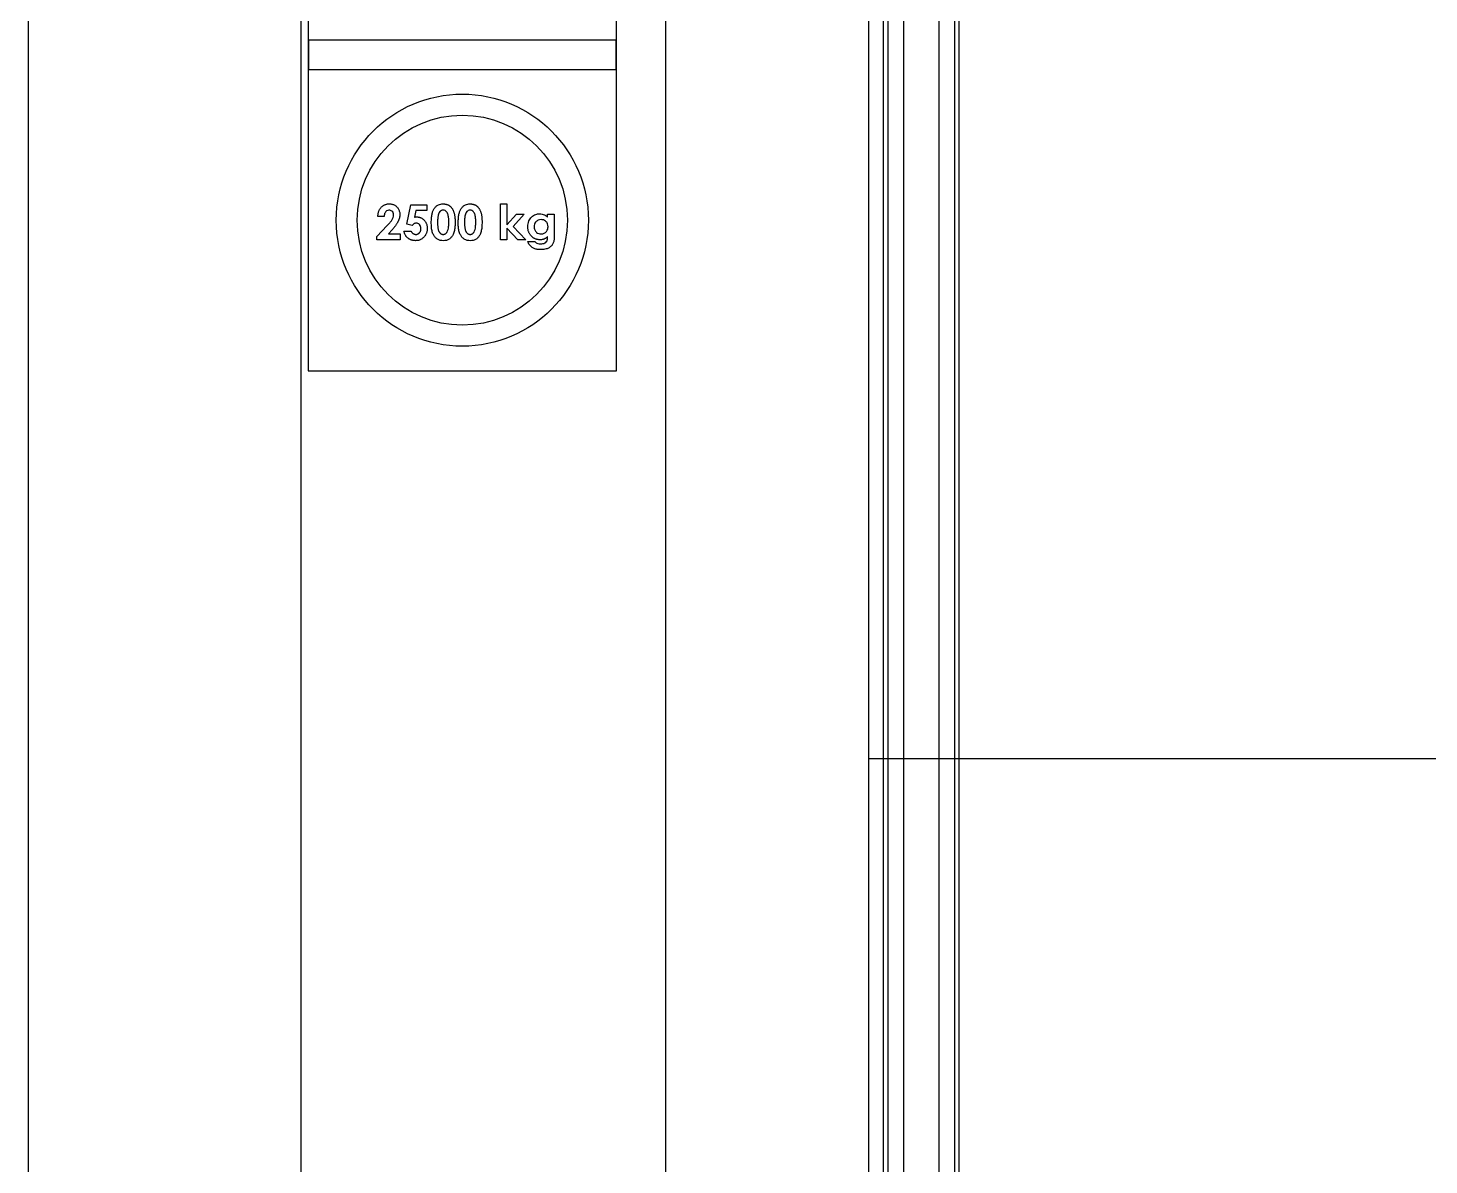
# Model space of a CAD drawing. Header units: millimetres. Extents: x 1310 to 4737, y 978 to 6132.
# Drawn here: x 1986.6 to 2086.6, y 5141.7 to 5222.9 of the extents above; entities that cross this region are included whole.
import ezdxf
from ezdxf.enums import TextEntityAlignment as Align

# ---------------------------------------------------------------- set-up
doc = ezdxf.new("R2010")
doc.units = ezdxf.units.MM
for name, color, linetype in [('PK24-EQUIPMENT', 150, 'Continuous'), ('PK24E-STRUCT-STEEL', 254, 'Continuous'), ('TEMEL', 3, 'Continuous')]:
    doc.layers.add(name, color=color, linetype=linetype)
doc.layers.add('PK24-SYS-ROOM', color=8, linetype='Continuous', true_color=0x808080)
doc.layers.add('PK24E-SYS-LIFT', color=31, linetype='Continuous', true_color=0xffcc5a)
doc.styles.add('Impact', font='impact.ttf', dxfattribs={"height": 5})

# ---------------------------------------------------------------- blocks, each defined once
blk = doc.blocks.new('*U26')
at = {"layer": 'PK24E-STRUCT-STEEL'}
blk.add_lwpolyline([(-180.503, 1021.049), (-154.503, 1021.049), (-154.499, -149), (-180.499, -149)], close=True, dxfattribs=at)
at = {"layer": 'PK24E-SYS-LIFT'}
for p, q in [((-138.953, 833.069), (-138.949, -24.33)), ((-138.623, 833.069), (-138.619, -24.33)), ((-137.523, 833.069), (-137.519, -24.33)), ((-134.983, 833.069), (-134.979, -24.33)), ((-133.883, 833.069), (-133.879, -24.33)), ((-133.553, 833.069), (-133.549, -24.33))]:
    blk.add_line(p, q, dxfattribs=at)
blk = doc.blocks.new('ROOM-INFODISP--FRONT-COMP-PK24')
at = {"layer": 'PK24-EQUIPMENT'}
for p, q in [((-40, 180), (-40, 87.7)), ((-18, 87.7), (-18, 180)), ((-39.99, 111.3), (-39.99, 109.2)), ((-18.01, 109.2), (-18.01, 111.3)), ((-40, 87.7), (-18, 87.7))]:
    blk.add_line(p, q, dxfattribs=at)
at = {"layer": 'PK24-EQUIPMENT', "color": 2}
for p, q in [((-18.01, 111.3), (-39.99, 111.3)), ((-39.99, 109.2), (-18.01, 109.2))]:
    blk.add_line(p, q, dxfattribs=at)
at = {"layer": 'PK24-EQUIPMENT', "color": 1}
for p, q in [((-32.968, 98.163), (-32.674, 99.55)), ((-32.674, 99.55), (-31.535, 99.55)), ((-32.318, 99.133), (-32.416, 98.661)), ((-31.535, 99.133), (-32.318, 99.133)), ((-31.535, 99.55), (-31.535, 99.133)), ((-26.279, 99.614), (-25.83, 99.614)), ((-26.279, 97.05), (-26.279, 99.614)), ((-25.83, 99.614), (-25.83, 98.119)), ((-35.093, 97.277), (-34.353, 98.065)), ((-34.58, 98.717), (-35.029, 98.717)), ((-32.59, 98.076), (-32.968, 98.163)), ((-25.83, 98.119), (-25.132, 98.877)), ((-24.578, 98.877), (-25.379, 98.006)), ((-25.379, 98.006), (-24.463, 97.05)), ((-25.132, 98.877), (-24.578, 98.877)), ((-22.914, 98.877), (-22.433, 98.877)), ((-22.914, 98.674), (-22.914, 98.877)), ((-22.433, 98.877), (-22.433, 97.319)), ((-35.093, 97.05), (-35.093, 97.277)), ((-33.426, 97.05), (-35.093, 97.05)), ((-34.007, 97.766), (-34.268, 97.467)), ((-34.268, 97.467), (-33.426, 97.467)), ((-33.426, 97.467), (-33.426, 97.05)), ((-33.17, 97.659), (-32.657, 97.659)), ((-25.83, 97.05), (-26.279, 97.05)), ((-25.028, 97.05), (-25.83, 97.887)), ((-25.83, 97.887), (-25.83, 97.05)), ((-24.463, 97.05), (-25.028, 97.05)), ((-24.326, 96.922), (-23.827, 96.922))]:
    blk.add_line(p, q, dxfattribs=at)
for radius in [9, 7.5]:
    blk.add_circle((-29, 98.45), radius, dxfattribs=at)
for points, knots in [([(-35.029, 98.717), (-35.027, 98.751), (-35.023, 98.817), (-35.008, 98.913), (-34.988, 99.004), (-34.961, 99.09), (-34.927, 99.17), (-34.887, 99.244), (-34.84, 99.312), (-34.787, 99.375), (-34.729, 99.431), (-34.667, 99.481), (-34.6, 99.522), (-34.529, 99.555), (-34.455, 99.582), (-34.376, 99.6), (-34.294, 99.613), (-34.237, 99.614), (-34.209, 99.614)], [0, 0, 0, 0, 0.0749399, 0.1464281, 0.214753, 0.2804215, 0.3436044, 0.4055426, 0.4661995, 0.5265381, 0.5859019, 0.6440896, 0.7016131, 0.7587536, 0.8166294, 0.8756555, 0.9366243, 1, 1, 1, 1]), ([(-34.234, 99.165), (-34.293, 99.155), (-34.411, 99.135), (-34.519, 98.998), (-34.57, 98.856), (-34.577, 98.763), (-34.58, 98.717)], [0, 0, 0, 0, 0.277944, 0.557643, 0.77864, 1, 1, 1, 1]), ([(-33.907, 98.833), (-33.912, 98.882), (-33.922, 98.98), (-34.008, 99.092), (-34.118, 99.157), (-34.196, 99.163), (-34.234, 99.165)], [0, 0, 0, 0, 0.279841, 0.559186, 0.779391, 1, 1, 1, 1]), ([(-34.209, 99.614), (-34.173, 99.613), (-34.104, 99.611), (-34.004, 99.593), (-33.911, 99.562), (-33.824, 99.519), (-33.744, 99.465), (-33.672, 99.4), (-33.61, 99.323), (-33.557, 99.237), (-33.513, 99.147), (-33.482, 99.053), (-33.462, 98.959), (-33.459, 98.896), (-33.458, 98.865)], [0, 0, 0, 0, 0.089615, 0.174949, 0.257548, 0.338901, 0.420053, 0.501401, 0.584252, 0.67037, 0.756473, 0.839207, 0.92012, 1, 1, 1, 1]), ([(-31.215, 98.276), (-31.214, 98.331), (-31.214, 98.438), (-31.203, 98.593), (-31.188, 98.735), (-31.165, 98.866), (-31.137, 98.986), (-31.101, 99.093), (-31.061, 99.189), (-31.026, 99.247), (-31.009, 99.274)], [0.000001, 0.000001, 0.000001, 0.000001, 0.1610711, 0.3107888, 0.4499038, 0.5783763, 0.6966172, 0.8059873, 0.9065617, 0.9999989, 0.9999989, 0.9999989, 0.9999989]), ([(-31.009, 99.274), (-30.966, 99.33), (-30.881, 99.442), (-30.713, 99.55), (-30.539, 99.606), (-30.428, 99.612), (-30.373, 99.614)], [0, 0, 0, 0, 0.280012, 0.559671, 0.779749, 1, 1, 1, 1]), ([(-30.362, 99.165), (-30.407, 99.16), (-30.499, 99.15), (-30.613, 99.065), (-30.68, 98.944), (-30.736, 98.771), (-30.762, 98.543), (-30.765, 98.362), (-30.766, 98.271)], [0, 0, 0, 0, 0.124603, 0.249076, 0.373906, 0.499075, 0.749412, 1, 1, 1, 1]), ([(-30.373, 99.614), (-30.351, 99.614), (-30.309, 99.613), (-30.246, 99.606), (-30.185, 99.596), (-30.127, 99.582), (-30.07, 99.562), (-30.017, 99.539), (-29.965, 99.512), (-29.916, 99.48), (-29.869, 99.444), (-29.825, 99.404), (-29.784, 99.359), (-29.746, 99.31), (-29.71, 99.256), (-29.677, 99.198), (-29.647, 99.135), (-29.62, 99.068), (-29.595, 98.995), (-29.574, 98.915), (-29.556, 98.829), (-29.541, 98.736), (-29.53, 98.636), (-29.522, 98.53), (-29.517, 98.417), (-29.516, 98.339), (-29.516, 98.299)], [0, 0, 0, 0, 0.0366349, 0.072034, 0.106626, 0.1403057, 0.1736195, 0.2064257, 0.239067, 0.2718829, 0.3048399, 0.338529, 0.3726162, 0.4075483, 0.4437189, 0.4813115, 0.520113, 0.5609129, 0.6040246, 0.6500746, 0.6995722, 0.7523625, 0.8087887, 0.8689542, 0.9326747, 0.9999993, 0.9999993, 0.9999993, 0.9999993]), ([(-29.965, 98.299), (-29.966, 98.387), (-29.97, 98.563), (-29.998, 98.781), (-30.053, 98.949), (-30.126, 99.059), (-30.229, 99.149), (-30.318, 99.16), (-30.362, 99.165)], [0, 0, 0, 0, 0.250565, 0.500913, 0.62607, 0.751064, 0.875639, 1, 1, 1, 1]), ([(-29.292, 98.276), (-29.291, 98.331), (-29.29, 98.438), (-29.28, 98.593), (-29.265, 98.735), (-29.242, 98.866), (-29.214, 98.986), (-29.178, 99.093), (-29.138, 99.189), (-29.103, 99.247), (-29.086, 99.274)], [0.000001, 0.000001, 0.000001, 0.000001, 0.1610711, 0.3107888, 0.4499038, 0.5783763, 0.6966172, 0.8059873, 0.9065617, 0.9999988, 0.9999988, 0.9999988, 0.9999988]), ([(-29.086, 99.274), (-29.043, 99.33), (-28.958, 99.442), (-28.79, 99.55), (-28.616, 99.606), (-28.505, 99.612), (-28.45, 99.614)], [0, 0, 0, 0, 0.280012, 0.55967, 0.779749, 1, 1, 1, 1]), ([(-28.439, 99.165), (-28.484, 99.16), (-28.575, 99.15), (-28.69, 99.065), (-28.757, 98.944), (-28.813, 98.771), (-28.839, 98.543), (-28.842, 98.362), (-28.843, 98.271)], [0, 0, 0, 0, 0.124603, 0.249076, 0.373906, 0.499075, 0.749412, 1, 1, 1, 1]), ([(-28.45, 99.614), (-28.428, 99.614), (-28.385, 99.613), (-28.323, 99.606), (-28.262, 99.596), (-28.203, 99.582), (-28.147, 99.562), (-28.093, 99.539), (-28.042, 99.512), (-27.993, 99.48), (-27.946, 99.444), (-27.902, 99.404), (-27.861, 99.359), (-27.823, 99.31), (-27.787, 99.256), (-27.754, 99.198), (-27.724, 99.135), (-27.696, 99.068), (-27.672, 98.995), (-27.651, 98.915), (-27.633, 98.829), (-27.618, 98.736), (-27.607, 98.636), (-27.599, 98.53), (-27.594, 98.417), (-27.593, 98.339), (-27.593, 98.299)], [0, 0, 0, 0, 0.0366349, 0.072034, 0.106626, 0.1403057, 0.1736195, 0.2064257, 0.239067, 0.2718829, 0.3048399, 0.338529, 0.3726162, 0.4075483, 0.4437189, 0.4813115, 0.520113, 0.5609129, 0.6040246, 0.6500746, 0.6995722, 0.7523625, 0.8087887, 0.8689542, 0.9326747, 0.9999993, 0.9999993, 0.9999993, 0.9999993]), ([(-28.042, 98.299), (-28.043, 98.387), (-28.046, 98.563), (-28.075, 98.781), (-28.13, 98.949), (-28.203, 99.059), (-28.306, 99.149), (-28.395, 99.16), (-28.439, 99.165)], [0, 0, 0, 0, 0.250565, 0.500913, 0.62607, 0.751064, 0.875639, 1, 1, 1, 1]), ([(-34.353, 98.065), (-34.295, 98.127), (-34.18, 98.252), (-34.036, 98.439), (-33.933, 98.634), (-33.916, 98.767), (-33.907, 98.833)], [0, 0, 0, 0, 0.280402, 0.560639, 0.780618, 1, 1, 1, 1]), ([(-33.458, 98.865), (-33.459, 98.845), (-33.46, 98.807), (-33.466, 98.749), (-33.474, 98.69), (-33.488, 98.63), (-33.504, 98.569), (-33.524, 98.506), (-33.548, 98.443), (-33.576, 98.378), (-33.609, 98.312), (-33.647, 98.242), (-33.692, 98.17), (-33.743, 98.095), (-33.8, 98.016), (-33.863, 97.935), (-33.933, 97.851), (-33.982, 97.795), (-34.007, 97.766)], [0, 0, 0, 0, 0.045518, 0.091616, 0.139247, 0.188242, 0.238673, 0.290664, 0.34484, 0.400432, 0.459144, 0.522551, 0.590101, 0.66226, 0.739681, 0.821575, 0.90833, 1, 1, 1, 1]), ([(-32.295, 98.236), (-32.327, 98.233), (-32.392, 98.226), (-32.495, 98.171), (-32.554, 98.112), (-32.59, 98.076)], [0, 0, 0, 0, 0.279731, 0.559863, 1, 1, 1, 1]), ([(-32.416, 98.661), (-32.402, 98.664), (-32.376, 98.672), (-32.337, 98.679), (-32.298, 98.684), (-32.273, 98.684), (-32.261, 98.685)], [0, 0, 0, 0, 0.2636542, 0.5199803, 0.7671028, 1, 1, 1, 1]), ([(-31.952, 97.84), (-31.956, 97.895), (-31.965, 98.005), (-32.05, 98.136), (-32.166, 98.223), (-32.252, 98.232), (-32.295, 98.236)], [0, 0, 0, 0, 0.280347, 0.559894, 0.780025, 1, 1, 1, 1]), ([(-32.261, 98.685), (-32.234, 98.684), (-32.182, 98.683), (-32.105, 98.672), (-32.032, 98.654), (-31.962, 98.628), (-31.896, 98.595), (-31.833, 98.554), (-31.773, 98.507), (-31.718, 98.452), (-31.667, 98.393), (-31.623, 98.328), (-31.586, 98.259), (-31.556, 98.186), (-31.532, 98.109), (-31.515, 98.028), (-31.505, 97.943), (-31.504, 97.885), (-31.503, 97.856)], [0, 0, 0, 0, 0.0634005, 0.1249764, 0.1844922, 0.2434736, 0.3022637, 0.3613836, 0.4214818, 0.4834545, 0.5459361, 0.6081427, 0.6698203, 0.7323323, 0.7960922, 0.8616427, 0.9294352, 1, 1, 1, 1]), ([(-30.36, 96.986), (-30.433, 96.99), (-30.58, 96.998), (-30.787, 97.081), (-30.955, 97.228), (-31.086, 97.435), (-31.172, 97.692), (-31.209, 97.983), (-31.213, 98.178), (-31.215, 98.276)], [0, 0, 0, 0, 0.124991, 0.249773, 0.37455, 0.499518, 0.666124, 0.83303, 1, 1, 1, 1]), ([(-30.766, 98.271), (-30.766, 98.232), (-30.765, 98.159), (-30.76, 98.055), (-30.751, 97.959), (-30.739, 97.872), (-30.723, 97.795), (-30.705, 97.726), (-30.682, 97.667), (-30.656, 97.616), (-30.626, 97.573), (-30.594, 97.537), (-30.561, 97.505), (-30.526, 97.479), (-30.488, 97.459), (-30.448, 97.445), (-30.405, 97.437), (-30.376, 97.435), (-30.362, 97.435)], [0, 0, 0, 0, 0.110734, 0.212341, 0.305502, 0.389835, 0.46669, 0.535262, 0.596763, 0.651066, 0.701036, 0.74786, 0.791833, 0.834284, 0.875334, 0.916035, 0.957652, 1, 1, 1, 1]), ([(-29.516, 98.299), (-29.518, 98.201), (-29.522, 98.004), (-29.559, 97.711), (-29.641, 97.452), (-29.767, 97.239), (-29.93, 97.085), (-30.139, 96.998), (-30.286, 96.99), (-30.36, 96.986)], [0, 0, 0, 0, 0.166978, 0.333891, 0.500541, 0.625557, 0.750295, 0.875009, 1, 1, 1, 1]), ([(-30.088, 97.606), (-30.061, 97.667), (-30.006, 97.789), (-29.972, 98.025), (-29.968, 98.195), (-29.965, 98.299)], [0, 0, 0, 0, 0.279501, 0.559657, 1, 1, 1, 1]), ([(-28.437, 96.986), (-28.51, 96.99), (-28.656, 96.998), (-28.864, 97.081), (-29.032, 97.228), (-29.163, 97.435), (-29.249, 97.692), (-29.286, 97.983), (-29.29, 98.178), (-29.292, 98.276)], [0, 0, 0, 0, 0.124991, 0.249773, 0.37455, 0.499518, 0.666124, 0.83303, 1, 1, 1, 1]), ([(-28.843, 98.271), (-28.843, 98.232), (-28.842, 98.159), (-28.837, 98.055), (-28.828, 97.959), (-28.816, 97.872), (-28.8, 97.795), (-28.782, 97.726), (-28.759, 97.667), (-28.732, 97.616), (-28.703, 97.573), (-28.671, 97.537), (-28.638, 97.505), (-28.603, 97.479), (-28.565, 97.459), (-28.524, 97.445), (-28.482, 97.437), (-28.453, 97.435), (-28.439, 97.435)], [0, 0, 0, 0, 0.110734, 0.212341, 0.305502, 0.389835, 0.46669, 0.535262, 0.596763, 0.651066, 0.701036, 0.74786, 0.791833, 0.834284, 0.875334, 0.916035, 0.957652, 1, 1, 1, 1]), ([(-27.593, 98.299), (-27.595, 98.201), (-27.599, 98.004), (-27.636, 97.711), (-27.718, 97.452), (-27.844, 97.239), (-28.007, 97.085), (-28.216, 96.998), (-28.363, 96.99), (-28.437, 96.986)], [0, 0, 0, 0, 0.166978, 0.333891, 0.500541, 0.625557, 0.750295, 0.875009, 1, 1, 1, 1]), ([(-28.165, 97.606), (-28.138, 97.667), (-28.083, 97.789), (-28.049, 98.025), (-28.045, 98.195), (-28.042, 98.299)], [0, 0, 0, 0, 0.279501, 0.559657, 1, 1, 1, 1]), ([(-24.324, 97.98), (-24.321, 98.051), (-24.314, 98.193), (-24.258, 98.385), (-24.172, 98.548), (-24.096, 98.631), (-24.059, 98.673)], [0, 0, 0, 0, 0.280066, 0.55992, 0.779991, 1, 1, 1, 1]), ([(-24.059, 98.673), (-24.014, 98.712), (-23.925, 98.791), (-23.732, 98.887), (-23.579, 98.901), (-23.485, 98.909)], [0, 0, 0, 0, 0.280447, 0.5607612, 1, 1, 1, 1]), ([(-23.378, 98.492), (-23.453, 98.485), (-23.602, 98.469), (-23.768, 98.33), (-23.862, 98.16), (-23.871, 98.043), (-23.875, 97.985)], [0, 0, 0, 0, 0.279684, 0.559134, 0.779428, 1, 1, 1, 1]), ([(-23.485, 98.909), (-23.426, 98.906), (-23.308, 98.899), (-23.105, 98.828), (-22.986, 98.732), (-22.914, 98.674)], [0, 0, 0, 0, 0.280188, 0.560365, 1, 1, 1, 1]), ([(-22.881, 97.981), (-22.888, 98.056), (-22.901, 98.207), (-23.031, 98.38), (-23.201, 98.479), (-23.319, 98.488), (-23.378, 98.492)], [0, 0, 0, 0, 0.280083, 0.559357, 0.779484, 1, 1, 1, 1]), ([(-32.339, 96.986), (-32.365, 96.987), (-32.415, 96.988), (-32.489, 96.996), (-32.561, 97.01), (-32.629, 97.03), (-32.696, 97.055), (-32.759, 97.086), (-32.819, 97.123), (-32.877, 97.165), (-32.93, 97.212), (-32.979, 97.264), (-33.024, 97.319), (-33.063, 97.379), (-33.097, 97.443), (-33.127, 97.511), (-33.151, 97.583), (-33.164, 97.634), (-33.17, 97.659)], [0, 0, 0, 0, 0.065935, 0.130037, 0.192362, 0.25382, 0.314199, 0.37467, 0.435154, 0.496479, 0.557809, 0.619031, 0.679691, 0.740961, 0.803375, 0.866818, 0.932318, 1, 1, 1, 1]), ([(-32.657, 97.659), (-32.648, 97.641), (-32.629, 97.607), (-32.595, 97.562), (-32.556, 97.523), (-32.513, 97.49), (-32.467, 97.466), (-32.418, 97.447), (-32.366, 97.437), (-32.331, 97.435), (-32.314, 97.435)], [0, 0, 0, 0, 0.138114, 0.268408, 0.394191, 0.517092, 0.637493, 0.757004, 0.877294, 1, 1, 1, 1]), ([(-31.503, 97.856), (-31.504, 97.826), (-31.506, 97.767), (-31.517, 97.68), (-31.536, 97.597), (-31.562, 97.517), (-31.597, 97.442), (-31.639, 97.369), (-31.689, 97.301), (-31.746, 97.237), (-31.808, 97.178), (-31.874, 97.126), (-31.943, 97.083), (-32.016, 97.048), (-32.092, 97.02), (-32.171, 97), (-32.254, 96.988), (-32.311, 96.987), (-32.339, 96.986)], [0, 0, 0, 0, 0.066755, 0.131728, 0.19481, 0.256899, 0.318751, 0.380351, 0.443324, 0.507463, 0.571506, 0.633361, 0.693942, 0.753929, 0.813802, 0.874524, 0.936222, 1, 1, 1, 1]), ([(-32.314, 97.435), (-32.301, 97.435), (-32.277, 97.436), (-32.241, 97.441), (-32.207, 97.45), (-32.174, 97.463), (-32.142, 97.479), (-32.113, 97.499), (-32.084, 97.522), (-32.057, 97.548), (-32.033, 97.578), (-32.011, 97.609), (-31.992, 97.642), (-31.978, 97.678), (-31.966, 97.716), (-31.958, 97.756), (-31.953, 97.797), (-31.952, 97.826), (-31.952, 97.84)], [0, 0, 0, 0, 0.0611793, 0.1203714, 0.1784417, 0.2359341, 0.2942679, 0.3526543, 0.4131221, 0.4755858, 0.5389001, 0.601869, 0.6643327, 0.727647, 0.7924087, 0.8591195, 0.9281351, 1, 1, 1, 1]), ([(-30.362, 97.435), (-30.348, 97.435), (-30.32, 97.436), (-30.28, 97.444), (-30.242, 97.458), (-30.207, 97.477), (-30.173, 97.502), (-30.142, 97.531), (-30.113, 97.567), (-30.097, 97.593), (-30.088, 97.606)], [0, 0, 0, 0, 0.124035, 0.242846, 0.360342, 0.479042, 0.599334, 0.725488, 0.858549, 1, 1, 1, 1]), ([(-28.439, 97.435), (-28.425, 97.435), (-28.397, 97.436), (-28.357, 97.444), (-28.319, 97.458), (-28.283, 97.477), (-28.25, 97.502), (-28.219, 97.531), (-28.19, 97.567), (-28.173, 97.593), (-28.165, 97.606)], [0, 0, 0, 0, 0.124035, 0.242846, 0.360342, 0.479042, 0.599334, 0.725488, 0.858549, 1, 1, 1, 1]), ([(-23.46, 97.05), (-23.49, 97.051), (-23.549, 97.052), (-23.634, 97.065), (-23.717, 97.086), (-23.796, 97.114), (-23.871, 97.152), (-23.943, 97.197), (-24.011, 97.251), (-24.075, 97.312), (-24.133, 97.38), (-24.184, 97.452), (-24.227, 97.53), (-24.263, 97.611), (-24.29, 97.697), (-24.31, 97.787), (-24.321, 97.882), (-24.323, 97.947), (-24.324, 97.98)], [0, 0, 0, 0, 0.0629725, 0.1237003, 0.1834453, 0.2424762, 0.3012728, 0.3609885, 0.4218693, 0.4848637, 0.5482681, 0.6104311, 0.6727696, 0.7351403, 0.7982881, 0.86338, 0.9303186, 0.9999991, 0.9999991, 0.9999991, 0.9999991]), ([(-23.875, 97.985), (-23.868, 97.908), (-23.853, 97.756), (-23.72, 97.582), (-23.549, 97.481), (-23.429, 97.472), (-23.37, 97.467)], [0, 0, 0, 0, 0.279963, 0.559331, 0.779493, 1, 1, 1, 1]), ([(-22.914, 97.278), (-22.933, 97.259), (-22.972, 97.221), (-23.034, 97.173), (-23.098, 97.133), (-23.163, 97.102), (-23.232, 97.079), (-23.304, 97.062), (-23.381, 97.052), (-23.433, 97.051), (-23.46, 97.05)], [0, 0, 0, 0, 0.135251, 0.263928, 0.385524, 0.503705, 0.620733, 0.741155, 0.867767, 1, 1, 1, 1]), ([(-23.409, 96.762), (-23.357, 96.764), (-23.253, 96.767), (-23.102, 96.815), (-22.983, 96.907), (-22.929, 97.033), (-22.916, 97.155), (-22.914, 97.237), (-22.914, 97.278)], [0, 0, 0, 0, 0.187082, 0.373707, 0.559774, 0.705866, 0.852887, 1, 1, 1, 1]), ([(-23.37, 97.467), (-23.295, 97.475), (-23.146, 97.491), (-22.98, 97.632), (-22.893, 97.805), (-22.885, 97.922), (-22.881, 97.981)], [0, 0, 0, 0, 0.279628, 0.558956, 0.779238, 1, 1, 1, 1]), ([(-22.433, 97.319), (-22.433, 97.281), (-22.434, 97.209), (-22.443, 97.105), (-22.457, 97.009), (-22.478, 96.919), (-22.504, 96.838), (-22.536, 96.764), (-22.574, 96.697), (-22.604, 96.658), (-22.62, 96.639)], [0, 0, 0, 0, 0.1554778, 0.3002338, 0.4362567, 0.5628846, 0.6816806, 0.7927837, 0.8989411, 0.9999991, 0.9999991, 0.9999991, 0.9999991]), ([(-23.376, 96.345), (-23.45, 96.347), (-23.599, 96.351), (-23.82, 96.399), (-24.034, 96.503), (-24.223, 96.677), (-24.292, 96.84), (-24.326, 96.922)], [0, 0, 0, 0, 0.187044, 0.373945, 0.56063, 0.780239, 1, 1, 1, 1]), ([(-23.827, 96.922), (-23.796, 96.892), (-23.734, 96.831), (-23.588, 96.772), (-23.477, 96.766), (-23.409, 96.762)], [0, 0, 0, 0, 0.279848, 0.559951, 1, 1, 1, 1]), ([(-22.62, 96.639), (-22.676, 96.585), (-22.788, 96.475), (-23.051, 96.365), (-23.253, 96.353), (-23.376, 96.345)], [0, 0, 0, 0, 0.279893, 0.560004, 1, 1, 1, 1])]:
    blk.add_open_spline(points, degree=3, knots=knots, dxfattribs=at)
blk = doc.blocks.new('ROOM---FRONT-SYS-PK24')
at = {"layer": 'PK24-SYS-ROOM', "color": 2}
blk.add_line((-140, 60), (140, 60), dxfattribs=at)
at = {"layer": 'PK24-SYS-ROOM'}
for points in [[(-200, 0), (200, 0), (200, 260), (-200, 260)], [(-140, 0), (140, 0), (140, 210), (-140, 210)]]:
    blk.add_lwpolyline(points, close=True, dxfattribs=at)
blk.add_blockref('ROOM-INFODISP--FRONT-COMP-PK24', (-140, 0), dxfattribs=at)
at = {"layer": 'PK24-SYS-ROOM', "color": 3, "style": 'Impact'}
blk.add_attdef('ROOMNO', text='', height=10, dxfattribs=at).set_placement((178.825, 230), align=Align.CENTER)

msp = doc.modelspace()

# ---------------------------------------------------------------- block references
at = {"layer": 'TEMEL'}
for name, p in [('*U26', (2186.634, 5110.765)), ('ROOM---FRONT-SYS-PK24', (2186.635, 5110.765))]:
    msp.add_blockref(name, p, dxfattribs=at)

doc.saveas('drawing.dxf')
